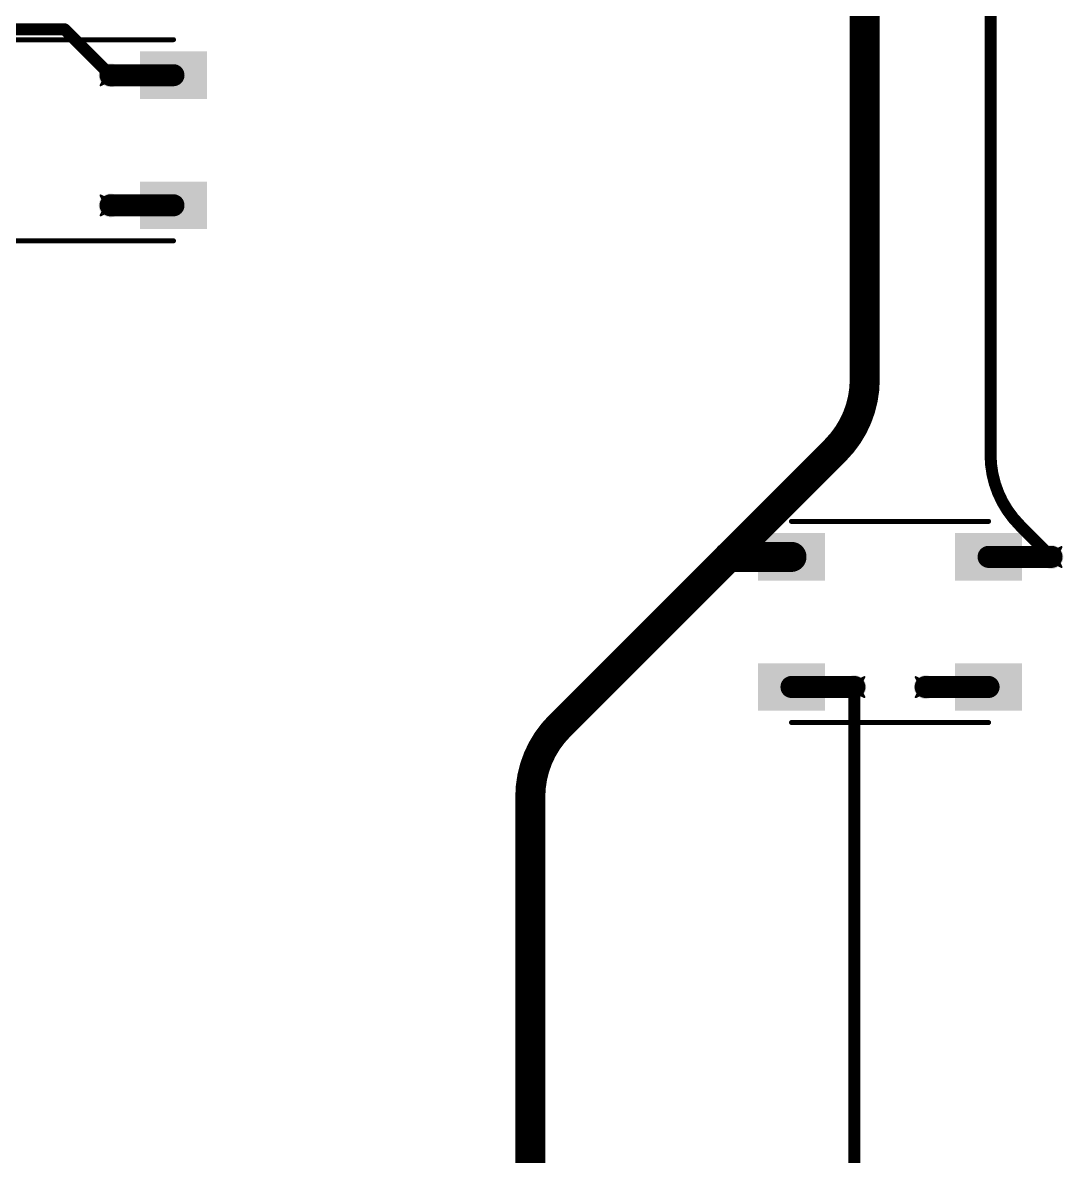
# Model space of a CAD drawing. Header units: inches. Extents: x -11 to 1110, y -7 to 455.
# Drawn here: x 450.82 to 477.22, y 183.94 to 212.69 of the extents above; entities that cross this region are included whole.
import ezdxf

# ---------------------------------------------------------------- set-up
doc = ezdxf.new("R2010")
doc.units = ezdxf.units.IN
for name, color, linetype in [('Bottom Layer', 5, 'Continuous'), ('Drill Drawing', 1, 'Continuous'), ('Top Layer', 1, 'Continuous'), ('Top Overlay', 2, 'Continuous'), ('Top Paste', 8, 'Continuous'), ('Top Solder', 216, 'Continuous'), ('Via Holes', 16, 'Continuous')]:
    doc.layers.add(name, color=color, linetype=linetype)

# ---------------------------------------------------------------- blocks, each defined once
blk = doc.blocks.new('WS2812B_B_W_164')
at = {"layer": 'Top Layer'}
for points in [[(-3.24999985, 2.15000078), (-1.75000031, 2.15000078), (-1.75000031, 1.15000278), (-3.24999985, 1.15000278)], [(3.24999985, 1.15000278), (1.75000031, 1.15000278), (1.75000031, 2.15000078), (3.24999985, 2.15000078)], [(-3.24999985, -1.15000024), (-1.75000031, -1.15000024), (-1.75000031, -2.14999824), (-3.24999985, -2.14999824)], [(1.75000031, -1.15000024), (3.24999985, -1.15000024), (3.24999985, -2.14999824), (1.75000031, -2.14999824)]]:
    blk.add_hatch(color=1, dxfattribs=at).paths.add_polyline_path(points)
at = {"layer": 'Top Paste'}
for points in [[(-3.24999985, 2.15000078), (-1.75000031, 2.15000078), (-1.75000031, 1.15000278), (-3.24999985, 1.15000278)], [(3.24999985, 1.15000278), (1.75000031, 1.15000278), (1.75000031, 2.15000078), (3.24999985, 2.15000078)], [(-3.24999985, -1.15000024), (-1.75000031, -1.15000024), (-1.75000031, -2.14999824), (-3.24999985, -2.14999824)], [(1.75000031, -1.15000024), (3.24999985, -1.15000024), (3.24999985, -2.14999824), (1.75000031, -2.14999824)]]:
    blk.add_hatch(color=8, dxfattribs=at).paths.add_polyline_path(points)
at = {"layer": 'Top Solder'}
for points in [[(-3.35159985, 2.25160078), (-1.64840031, 2.25160078), (-1.64840031, 1.04840278), (-3.35159985, 1.04840278)], [(3.35159985, 1.04840278), (1.64840031, 1.04840278), (1.64840031, 2.25160078), (3.35159985, 2.25160078)], [(-3.35159985, -1.04840024), (-1.64840031, -1.04840024), (-1.64840031, -2.25159824), (-3.35159985, -2.25159824)], [(1.64840031, -1.04840024), (3.35159985, -1.04840024), (3.35159985, -2.25159824), (1.64840031, -2.25159824)]]:
    blk.add_hatch(color=216, dxfattribs=at).paths.add_polyline_path(points)
at = {"layer": 'Top Overlay'}
for points in [[(-2.50000008, 2.55080008, 0.127, 0.127, 0), (2.50000008, 2.55080008, 0.127, 0.127, 0)], [(-3.556, 1.8034, 0.254, 0.254, 0), (-3.429, 1.6764, 0.254, 0.254, 0)], [(-3.556, 1.5494, 0.254, 0.254, 0), (-3.556, 1.8034, 0.254, 0.254, 0)], [(-3.556, 1.5494, 0.254, 0.254, 0), (-3.429, 1.6764, 0.254, 0.254, 0)], [(-2.50000008, -2.55079754, 0.127, 0.127, 0), (2.50000008, -2.55079754, 0.127, 0.127, 0)]]:
    blk.add_lwpolyline(points, format="xyseb", dxfattribs=at)
for points in [[(-2.53175008, 2.55080008, 0.0635, 0.0635, 1), (-2.46825008, 2.55080008, 0.0635, 0.0635, 1)], [(2.46825008, 2.55080008, 0.0635, 0.0635, 1), (2.53175008, 2.55080008, 0.0635, 0.0635, 1)], [(-3.619499999999999, 1.8034, 0.127, 0.127, 1), (-3.4925, 1.8034, 0.127, 0.127, 1)], [(-3.619499999999999, 1.8034, 0.127, 0.127, 1), (-3.4925, 1.8034, 0.127, 0.127, 1)], [(-3.4925, 1.6764, 0.127, 0.127, 1), (-3.3655, 1.6764, 0.127, 0.127, 1)], [(-3.4925, 1.6764, 0.127, 0.127, 1), (-3.3655, 1.6764, 0.127, 0.127, 1)], [(-3.619499999999999, 1.5494, 0.127, 0.127, 1), (-3.4925, 1.5494, 0.127, 0.127, 1)], [(-3.619499999999999, 1.5494, 0.127, 0.127, 1), (-3.4925, 1.5494, 0.127, 0.127, 1)], [(-2.53175008, -2.55079754, 0.0635, 0.0635, 1), (-2.46825008, -2.55079754, 0.0635, 0.0635, 1)], [(2.46825008, -2.55079754, 0.0635, 0.0635, 1), (2.53175008, -2.55079754, 0.0635, 0.0635, 1)]]:
    blk.add_lwpolyline(points, format="xyseb", close=True, dxfattribs=at)
blk = doc.blocks.new('WS2812B_B_W_227')
at = {"layer": 'Top Layer'}
for points in [[(-3.24999985, 2.15000078), (-1.75000031, 2.15000078), (-1.75000031, 1.15000278), (-3.24999985, 1.15000278)], [(3.24999985, 1.15000278), (1.75000031, 1.15000278), (1.75000031, 2.15000078), (3.24999985, 2.15000078)], [(-3.24999985, -1.15000024), (-1.75000031, -1.15000024), (-1.75000031, -2.14999824), (-3.24999985, -2.14999824)], [(1.75000031, -1.15000024), (3.24999985, -1.15000024), (3.24999985, -2.14999824), (1.75000031, -2.14999824)]]:
    blk.add_hatch(color=1, dxfattribs=at).paths.add_polyline_path(points)
at = {"layer": 'Top Paste'}
for points in [[(-3.24999985, 2.15000078), (-1.75000031, 2.15000078), (-1.75000031, 1.15000278), (-3.24999985, 1.15000278)], [(3.24999985, 1.15000278), (1.75000031, 1.15000278), (1.75000031, 2.15000078), (3.24999985, 2.15000078)], [(-3.24999985, -1.15000024), (-1.75000031, -1.15000024), (-1.75000031, -2.14999824), (-3.24999985, -2.14999824)], [(1.75000031, -1.15000024), (3.24999985, -1.15000024), (3.24999985, -2.14999824), (1.75000031, -2.14999824)]]:
    blk.add_hatch(color=8, dxfattribs=at).paths.add_polyline_path(points)
at = {"layer": 'Top Solder'}
for points in [[(-3.35159985, 2.25160078), (-1.64840031, 2.25160078), (-1.64840031, 1.04840278), (-3.35159985, 1.04840278)], [(3.35159985, 1.04840278), (1.64840031, 1.04840278), (1.64840031, 2.25160078), (3.35159985, 2.25160078)], [(-3.35159985, -1.04840024), (-1.64840031, -1.04840024), (-1.64840031, -2.25159824), (-3.35159985, -2.25159824)], [(1.64840031, -1.04840024), (3.35159985, -1.04840024), (3.35159985, -2.25159824), (1.64840031, -2.25159824)]]:
    blk.add_hatch(color=216, dxfattribs=at).paths.add_polyline_path(points)
at = {"layer": 'Top Overlay'}
for points in [[(-2.50000008, 2.55080008, 0.127, 0.127, 0), (2.50000008, 2.55080008, 0.127, 0.127, 0)], [(-3.556, 1.8034, 0.254, 0.254, 0), (-3.429, 1.6764, 0.254, 0.254, 0)], [(-3.556, 1.5494, 0.254, 0.254, 0), (-3.556, 1.8034, 0.254, 0.254, 0)], [(-3.556, 1.5494, 0.254, 0.254, 0), (-3.429, 1.6764, 0.254, 0.254, 0)], [(-2.50000008, -2.55079754, 0.127, 0.127, 0), (2.50000008, -2.55079754, 0.127, 0.127, 0)]]:
    blk.add_lwpolyline(points, format="xyseb", dxfattribs=at)
for points in [[(-2.53175008, 2.55080008, 0.0635, 0.0635, 1), (-2.46825008, 2.55080008, 0.0635, 0.0635, 1)], [(2.46825008, 2.55080008, 0.0635, 0.0635, 1), (2.53175008, 2.55080008, 0.0635, 0.0635, 1)], [(-3.619499999999999, 1.8034, 0.127, 0.127, 1), (-3.4925, 1.8034, 0.127, 0.127, 1)], [(-3.619499999999999, 1.8034, 0.127, 0.127, 1), (-3.4925, 1.8034, 0.127, 0.127, 1)], [(-3.4925, 1.6764, 0.127, 0.127, 1), (-3.3655, 1.6764, 0.127, 0.127, 1)], [(-3.4925, 1.6764, 0.127, 0.127, 1), (-3.3655, 1.6764, 0.127, 0.127, 1)], [(-3.619499999999999, 1.5494, 0.127, 0.127, 1), (-3.4925, 1.5494, 0.127, 0.127, 1)], [(-3.619499999999999, 1.5494, 0.127, 0.127, 1), (-3.4925, 1.5494, 0.127, 0.127, 1)], [(-2.53175008, -2.55079754, 0.0635, 0.0635, 1), (-2.46825008, -2.55079754, 0.0635, 0.0635, 1)], [(2.46825008, -2.55079754, 0.0635, 0.0635, 1), (2.53175008, -2.55079754, 0.0635, 0.0635, 1)]]:
    blk.add_lwpolyline(points, format="xyseb", close=True, dxfattribs=at)

msp = doc.modelspace()

# ---------------------------------------------------------------- hatches: boundary and pattern name
at = {"layer": 'Bottom Layer'}
h = msp.add_hatch(color=5, dxfattribs=at)
edge = h.paths.add_edge_path()
edge.add_arc((453.05276928, 211.3556098), 0.2999994, 0, 360)
h = msp.add_hatch(color=5, dxfattribs=at)
edge = h.paths.add_edge_path()
edge.add_arc((453.05276928, 208.05560878), 0.2999994, 0, 360)
h = msp.add_hatch(color=5, dxfattribs=at)
edge = h.paths.add_edge_path()
edge.add_arc((468.72836912, 199.1382098), 0.2999994, 0, 360)
h = msp.add_hatch(color=5, dxfattribs=at)
edge = h.paths.add_edge_path()
edge.add_arc((476.91963036, 199.1382098), 0.2999994, 0, 360)
h = msp.add_hatch(color=5, dxfattribs=at)
edge = h.paths.add_edge_path()
edge.add_arc((471.9196301999999, 195.83820878), 0.2999994, 0, 360)
h = msp.add_hatch(color=5, dxfattribs=at)
edge = h.paths.add_edge_path()
edge.add_arc((473.72836928, 195.83820878), 0.2999994, 0, 360)
at = {"layer": 'Top Layer'}
h = msp.add_hatch(color=1, dxfattribs=at)
edge = h.paths.add_edge_path()
edge.add_arc((453.05276928, 211.3556098), 0.2999994, 0, 360)
h = msp.add_hatch(color=1, dxfattribs=at)
edge = h.paths.add_edge_path()
edge.add_arc((453.05276928, 208.05560878), 0.2999994, 0, 360)
h = msp.add_hatch(color=1, dxfattribs=at)
edge = h.paths.add_edge_path()
edge.add_arc((468.72836912, 199.1382098), 0.2999994, 0, 360)
h = msp.add_hatch(color=1, dxfattribs=at)
edge = h.paths.add_edge_path()
edge.add_arc((476.91963036, 199.1382098), 0.2999994, 0, 360)
h = msp.add_hatch(color=1, dxfattribs=at)
edge = h.paths.add_edge_path()
edge.add_arc((471.9196301999999, 195.83820878), 0.2999994, 0, 360)
h = msp.add_hatch(color=1, dxfattribs=at)
edge = h.paths.add_edge_path()
edge.add_arc((473.72836928, 195.83820878), 0.2999994, 0, 360)
at = {"layer": 'Via Holes'}
h = msp.add_hatch(color=7, dxfattribs=at)
edge = h.paths.add_edge_path()
edge.add_arc((453.05276928, 211.3556098), 0.1499997, 0, 360)
h = msp.add_hatch(color=7, dxfattribs=at)
edge = h.paths.add_edge_path()
edge.add_arc((453.05276928, 208.05560878), 0.1499997, 0, 360)
h = msp.add_hatch(color=7, dxfattribs=at)
edge = h.paths.add_edge_path()
edge.add_arc((468.72836912, 199.1382098), 0.1499997, 0, 360)
h = msp.add_hatch(color=7, dxfattribs=at)
edge = h.paths.add_edge_path()
edge.add_arc((476.91963036, 199.1382098), 0.1499997, 0, 360)
h = msp.add_hatch(color=7, dxfattribs=at)
edge = h.paths.add_edge_path()
edge.add_arc((471.9196301999999, 195.83820878), 0.1499997, 0, 360)
h = msp.add_hatch(color=7, dxfattribs=at)
edge = h.paths.add_edge_path()
edge.add_arc((473.72836928, 195.83820878), 0.1499997, 0, 360)

# ---------------------------------------------------------------- linework, layer by layer
at = {"layer": 'Bottom Layer'}
for points in [[(472.1827691199999, 203.64471336, 0.7619999999999999, 0.7619999999999999, 0), (472.1827691199999, 216.9690098, 0.7619999999999999, 0.7619999999999999, 0)], [(475.3740302, 201.73591352, 0.3048, 0.3048, 0), (475.3740302, 213.66900878, 0.3048, 0.3048, 0)], [(419.82190356, 212.5218, 0.3048, 0.3048, 0), (451.8865790799999, 212.5218, 0.3048, 0.3048, 0)], [(451.8865790799999, 212.5218, 0.3048, 0.3048, 0), (453.05276928, 211.3556098, 0.3048, 0.3048, 0)], [(472.1827691199999, 203.64471336, 0.7619999999999999, 0.7619999999999999, -0.198912367379658), (471.4388209, 201.84866158, 0.7619999999999999, 0.7619999999999999, 0)], [(468.72836912, 199.1382098, 0.7619999999999999, 0.7619999999999999, 0), (471.4388209, 201.84866158, 0.7619999999999999, 0.7619999999999999, 0)], [(476.11797842, 199.93986174, 0.3048, 0.3048, -0.198912367379658), (475.3740302, 201.73591352, 0.3048, 0.3048, 0)], [(476.11797842, 199.93986174, 0.3048, 0.3048, 0), (476.91963036, 199.1382098, 0.3048, 0.3048, 0)], [(464.44311734, 194.85295802, 0.7619999999999999, 0.7619999999999999, 0), (468.72836912, 199.1382098, 0.7619999999999999, 0.7619999999999999, 0)], [(471.9196301999999, 181.83510496, 0.3048, 0.3048, 0), (471.9196301999999, 195.83820878, 0.3048, 0.3048, 0)], [(463.69916912, 193.05690624, 0.7619999999999999, 0.7619999999999999, -0.198912367379658), (464.44311734, 194.85295802, 0.7619999999999999, 0.7619999999999999, 0)], [(463.69916912, 181.7646098, 0.7619999999999999, 0.7619999999999999, 0), (463.69916912, 193.05690624, 0.7619999999999999, 0.7619999999999999, 0)]]:
    msp.add_lwpolyline(points, format="xyseb", dxfattribs=at)
for points in [[(451.81037908, 212.5218, 0.1524, 0.1524, 1), (451.96277908, 212.5218, 0.1524, 0.1524, 1)], [(451.81037908, 212.5218, 0.1524, 0.1524, 1), (451.96277908, 212.5218, 0.1524, 0.1524, 1)], [(452.97656928, 211.3556098, 0.1524, 0.1524, 1), (453.12896928, 211.3556098, 0.1524, 0.1524, 1)], [(471.99226912, 203.64471336, 0.3809999999999999, 0.3809999999999999, 1), (472.3732691199999, 203.64471336, 0.3809999999999999, 0.3809999999999999, 1)], [(471.99226912, 203.64471336, 0.3809999999999999, 0.3809999999999999, 1), (472.3732691199999, 203.64471336, 0.3809999999999999, 0.3809999999999999, 1)], [(471.2483209, 201.84866158, 0.3809999999999999, 0.3809999999999999, 1), (471.6293209, 201.84866158, 0.3809999999999999, 0.3809999999999999, 1)], [(471.2483209, 201.84866158, 0.3809999999999999, 0.3809999999999999, 1), (471.6293209, 201.84866158, 0.3809999999999999, 0.3809999999999999, 1)], [(475.2978302, 201.73591352, 0.1524, 0.1524, 1), (475.4502302, 201.73591352, 0.1524, 0.1524, 1)], [(475.2978302, 201.73591352, 0.1524, 0.1524, 1), (475.4502302, 201.73591352, 0.1524, 0.1524, 1)], [(476.04177842, 199.93986174, 0.1524, 0.1524, 1), (476.19417842, 199.93986174, 0.1524, 0.1524, 1)], [(476.04177842, 199.93986174, 0.1524, 0.1524, 1), (476.19417842, 199.93986174, 0.1524, 0.1524, 1)], [(468.5378691199999, 199.1382098, 0.3809999999999999, 0.3809999999999999, 1), (468.91886912, 199.1382098, 0.3809999999999999, 0.3809999999999999, 1)], [(468.5378691199999, 199.1382098, 0.3809999999999999, 0.3809999999999999, 1), (468.91886912, 199.1382098, 0.3809999999999999, 0.3809999999999999, 1)], [(476.84343036, 199.1382098, 0.1524, 0.1524, 1), (476.99583036, 199.1382098, 0.1524, 0.1524, 1)], [(471.8434301999999, 195.83820878, 0.1524, 0.1524, 1), (471.9958301999999, 195.83820878, 0.1524, 0.1524, 1)], [(464.25261734, 194.85295802, 0.3809999999999999, 0.3809999999999999, 1), (464.63361734, 194.85295802, 0.3809999999999999, 0.3809999999999999, 1)], [(464.25261734, 194.85295802, 0.3809999999999999, 0.3809999999999999, 1), (464.63361734, 194.85295802, 0.3809999999999999, 0.3809999999999999, 1)], [(463.5086691199999, 193.05690624, 0.3809999999999999, 0.3809999999999999, 1), (463.88966912, 193.05690624, 0.3809999999999999, 0.3809999999999999, 1)], [(463.5086691199999, 193.05690624, 0.3809999999999999, 0.3809999999999999, 1), (463.88966912, 193.05690624, 0.3809999999999999, 0.3809999999999999, 1)]]:
    msp.add_lwpolyline(points, format="xyseb", close=True, dxfattribs=at)
at = {"layer": 'Drill Drawing'}
for points in [[(452.79876928, 211.6096098, 0.0508, 0.0508, 0), (453.05276928, 211.4826098, 0.0508, 0.0508, 0)], [(452.79876928, 211.6096098, 0.0508, 0.0508, 0), (452.9257692799999, 211.3556098, 0.0508, 0.0508, 0)], [(453.05276928, 211.4826098, 0.0508, 0.0508, 0), (453.30676928, 211.6096098, 0.0508, 0.0508, 0)], [(453.17976928, 211.3556098, 0.0508, 0.0508, 0), (453.30676928, 211.6096098, 0.0508, 0.0508, 0)], [(452.79876928, 211.1016098, 0.0508, 0.0508, 0), (452.9257692799999, 211.3556098, 0.0508, 0.0508, 0)], [(453.17976928, 211.3556098, 0.0508, 0.0508, 0), (453.30676928, 211.1016098, 0.0508, 0.0508, 0)], [(452.79876928, 211.1016098, 0.0508, 0.0508, 0), (453.05276928, 211.2286098, 0.0508, 0.0508, 0)], [(453.05276928, 211.2286098, 0.0508, 0.0508, 0), (453.30676928, 211.1016098, 0.0508, 0.0508, 0)], [(452.79876928, 208.30960878, 0.0508, 0.0508, 0), (453.05276928, 208.18260878, 0.0508, 0.0508, 0)], [(452.79876928, 208.30960878, 0.0508, 0.0508, 0), (452.9257692799999, 208.05560878, 0.0508, 0.0508, 0)], [(453.05276928, 208.18260878, 0.0508, 0.0508, 0), (453.30676928, 208.30960878, 0.0508, 0.0508, 0)], [(453.17976928, 208.05560878, 0.0508, 0.0508, 0), (453.30676928, 208.30960878, 0.0508, 0.0508, 0)], [(452.79876928, 207.80160878, 0.0508, 0.0508, 0), (452.9257692799999, 208.05560878, 0.0508, 0.0508, 0)], [(452.79876928, 207.80160878, 0.0508, 0.0508, 0), (453.05276928, 207.92860878, 0.0508, 0.0508, 0)], [(453.05276928, 207.92860878, 0.0508, 0.0508, 0), (453.30676928, 207.80160878, 0.0508, 0.0508, 0)], [(453.17976928, 208.05560878, 0.0508, 0.0508, 0), (453.30676928, 207.80160878, 0.0508, 0.0508, 0)], [(468.47436912, 199.3922098, 0.0508, 0.0508, 0), (468.72836912, 199.2652098, 0.0508, 0.0508, 0)], [(468.47436912, 199.3922098, 0.0508, 0.0508, 0), (468.60136912, 199.1382098, 0.0508, 0.0508, 0)], [(468.72836912, 199.2652098, 0.0508, 0.0508, 0), (468.98236912, 199.3922098, 0.0508, 0.0508, 0)], [(468.85536912, 199.1382098, 0.0508, 0.0508, 0), (468.98236912, 199.3922098, 0.0508, 0.0508, 0)], [(476.66563036, 199.3922098, 0.0508, 0.0508, 0), (476.91963036, 199.2652098, 0.0508, 0.0508, 0)], [(476.66563036, 199.3922098, 0.0508, 0.0508, 0), (476.7926303599999, 199.1382098, 0.0508, 0.0508, 0)], [(476.91963036, 199.2652098, 0.0508, 0.0508, 0), (477.1736303599999, 199.3922098, 0.0508, 0.0508, 0)], [(477.04663036, 199.1382098, 0.0508, 0.0508, 0), (477.1736303599999, 199.3922098, 0.0508, 0.0508, 0)], [(468.47436912, 198.8842098, 0.0508, 0.0508, 0), (468.60136912, 199.1382098, 0.0508, 0.0508, 0)], [(468.47436912, 198.8842098, 0.0508, 0.0508, 0), (468.72836912, 199.0112098, 0.0508, 0.0508, 0)], [(468.72836912, 199.0112098, 0.0508, 0.0508, 0), (468.98236912, 198.8842098, 0.0508, 0.0508, 0)], [(468.85536912, 199.1382098, 0.0508, 0.0508, 0), (468.98236912, 198.8842098, 0.0508, 0.0508, 0)], [(476.66563036, 198.8842098, 0.0508, 0.0508, 0), (476.7926303599999, 199.1382098, 0.0508, 0.0508, 0)], [(476.66563036, 198.8842098, 0.0508, 0.0508, 0), (476.91963036, 199.0112098, 0.0508, 0.0508, 0)], [(476.91963036, 199.0112098, 0.0508, 0.0508, 0), (477.1736303599999, 198.8842098, 0.0508, 0.0508, 0)], [(477.04663036, 199.1382098, 0.0508, 0.0508, 0), (477.1736303599999, 198.8842098, 0.0508, 0.0508, 0)], [(471.6656302, 196.09220878, 0.0508, 0.0508, 0), (471.9196301999999, 195.96520878, 0.0508, 0.0508, 0)], [(471.6656302, 196.09220878, 0.0508, 0.0508, 0), (471.7926302, 195.83820878, 0.0508, 0.0508, 0)], [(471.9196301999999, 195.96520878, 0.0508, 0.0508, 0), (472.1736302, 196.09220878, 0.0508, 0.0508, 0)], [(472.0466302, 195.83820878, 0.0508, 0.0508, 0), (472.1736302, 196.09220878, 0.0508, 0.0508, 0)], [(473.47436928, 196.09220878, 0.0508, 0.0508, 0), (473.72836928, 195.96520878, 0.0508, 0.0508, 0)], [(473.47436928, 196.09220878, 0.0508, 0.0508, 0), (473.60136928, 195.83820878, 0.0508, 0.0508, 0)], [(473.72836928, 195.96520878, 0.0508, 0.0508, 0), (473.9823692799999, 196.09220878, 0.0508, 0.0508, 0)], [(473.85536928, 195.83820878, 0.0508, 0.0508, 0), (473.9823692799999, 196.09220878, 0.0508, 0.0508, 0)], [(471.6656302, 195.58420878, 0.0508, 0.0508, 0), (471.7926302, 195.83820878, 0.0508, 0.0508, 0)], [(472.0466302, 195.83820878, 0.0508, 0.0508, 0), (472.1736302, 195.58420878, 0.0508, 0.0508, 0)], [(473.47436928, 195.58420878, 0.0508, 0.0508, 0), (473.60136928, 195.83820878, 0.0508, 0.0508, 0)], [(473.85536928, 195.83820878, 0.0508, 0.0508, 0), (473.9823692799999, 195.58420878, 0.0508, 0.0508, 0)], [(471.6656302, 195.58420878, 0.0508, 0.0508, 0), (471.9196301999999, 195.71120878, 0.0508, 0.0508, 0)], [(471.9196301999999, 195.71120878, 0.0508, 0.0508, 0), (472.1736302, 195.58420878, 0.0508, 0.0508, 0)], [(473.47436928, 195.58420878, 0.0508, 0.0508, 0), (473.72836928, 195.71120878, 0.0508, 0.0508, 0)], [(473.72836928, 195.71120878, 0.0508, 0.0508, 0), (473.9823692799999, 195.58420878, 0.0508, 0.0508, 0)]]:
    msp.add_lwpolyline(points, format="xyseb", dxfattribs=at)
for points in [[(452.78606928, 211.6096098, 0.0254, 0.0254, 1), (452.8114692799999, 211.6096098, 0.0254, 0.0254, 1)], [(452.78606928, 211.6096098, 0.0254, 0.0254, 1), (452.8114692799999, 211.6096098, 0.0254, 0.0254, 1)], [(453.29406928, 211.6096098, 0.0254, 0.0254, 1), (453.3194692799999, 211.6096098, 0.0254, 0.0254, 1)], [(453.29406928, 211.6096098, 0.0254, 0.0254, 1), (453.3194692799999, 211.6096098, 0.0254, 0.0254, 1)], [(452.91306928, 211.3556098, 0.0254, 0.0254, 1), (452.93846928, 211.3556098, 0.0254, 0.0254, 1)], [(452.91306928, 211.3556098, 0.0254, 0.0254, 1), (452.93846928, 211.3556098, 0.0254, 0.0254, 1)], [(453.04006928, 211.4826098, 0.0254, 0.0254, 1), (453.06546928, 211.4826098, 0.0254, 0.0254, 1)], [(453.04006928, 211.4826098, 0.0254, 0.0254, 1), (453.06546928, 211.4826098, 0.0254, 0.0254, 1)], [(453.16706928, 211.3556098, 0.0254, 0.0254, 1), (453.19246928, 211.3556098, 0.0254, 0.0254, 1)], [(453.16706928, 211.3556098, 0.0254, 0.0254, 1), (453.19246928, 211.3556098, 0.0254, 0.0254, 1)], [(452.78606928, 211.1016098, 0.0254, 0.0254, 1), (452.8114692799999, 211.1016098, 0.0254, 0.0254, 1)], [(452.78606928, 211.1016098, 0.0254, 0.0254, 1), (452.8114692799999, 211.1016098, 0.0254, 0.0254, 1)], [(453.04006928, 211.2286098, 0.0254, 0.0254, 1), (453.06546928, 211.2286098, 0.0254, 0.0254, 1)], [(453.04006928, 211.2286098, 0.0254, 0.0254, 1), (453.06546928, 211.2286098, 0.0254, 0.0254, 1)], [(453.29406928, 211.1016098, 0.0254, 0.0254, 1), (453.3194692799999, 211.1016098, 0.0254, 0.0254, 1)], [(453.29406928, 211.1016098, 0.0254, 0.0254, 1), (453.3194692799999, 211.1016098, 0.0254, 0.0254, 1)], [(452.78606928, 208.30960878, 0.0254, 0.0254, 1), (452.8114692799999, 208.30960878, 0.0254, 0.0254, 1)], [(452.78606928, 208.30960878, 0.0254, 0.0254, 1), (452.8114692799999, 208.30960878, 0.0254, 0.0254, 1)], [(453.04006928, 208.18260878, 0.0254, 0.0254, 1), (453.06546928, 208.18260878, 0.0254, 0.0254, 1)], [(453.04006928, 208.18260878, 0.0254, 0.0254, 1), (453.06546928, 208.18260878, 0.0254, 0.0254, 1)], [(453.29406928, 208.30960878, 0.0254, 0.0254, 1), (453.3194692799999, 208.30960878, 0.0254, 0.0254, 1)], [(453.29406928, 208.30960878, 0.0254, 0.0254, 1), (453.3194692799999, 208.30960878, 0.0254, 0.0254, 1)], [(452.91306928, 208.05560878, 0.0254, 0.0254, 1), (452.93846928, 208.05560878, 0.0254, 0.0254, 1)], [(452.91306928, 208.05560878, 0.0254, 0.0254, 1), (452.93846928, 208.05560878, 0.0254, 0.0254, 1)], [(453.04006928, 207.92860878, 0.0254, 0.0254, 1), (453.06546928, 207.92860878, 0.0254, 0.0254, 1)], [(453.04006928, 207.92860878, 0.0254, 0.0254, 1), (453.06546928, 207.92860878, 0.0254, 0.0254, 1)], [(453.16706928, 208.05560878, 0.0254, 0.0254, 1), (453.19246928, 208.05560878, 0.0254, 0.0254, 1)], [(453.16706928, 208.05560878, 0.0254, 0.0254, 1), (453.19246928, 208.05560878, 0.0254, 0.0254, 1)], [(452.78606928, 207.80160878, 0.0254, 0.0254, 1), (452.8114692799999, 207.80160878, 0.0254, 0.0254, 1)], [(452.78606928, 207.80160878, 0.0254, 0.0254, 1), (452.8114692799999, 207.80160878, 0.0254, 0.0254, 1)], [(453.29406928, 207.80160878, 0.0254, 0.0254, 1), (453.3194692799999, 207.80160878, 0.0254, 0.0254, 1)], [(453.29406928, 207.80160878, 0.0254, 0.0254, 1), (453.3194692799999, 207.80160878, 0.0254, 0.0254, 1)], [(468.46166912, 199.3922098, 0.0254, 0.0254, 1), (468.48706912, 199.3922098, 0.0254, 0.0254, 1)], [(468.46166912, 199.3922098, 0.0254, 0.0254, 1), (468.48706912, 199.3922098, 0.0254, 0.0254, 1)], [(468.71566912, 199.2652098, 0.0254, 0.0254, 1), (468.74106912, 199.2652098, 0.0254, 0.0254, 1)], [(468.71566912, 199.2652098, 0.0254, 0.0254, 1), (468.74106912, 199.2652098, 0.0254, 0.0254, 1)], [(468.9696691199999, 199.3922098, 0.0254, 0.0254, 1), (468.99506912, 199.3922098, 0.0254, 0.0254, 1)], [(468.9696691199999, 199.3922098, 0.0254, 0.0254, 1), (468.99506912, 199.3922098, 0.0254, 0.0254, 1)], [(476.65293036, 199.3922098, 0.0254, 0.0254, 1), (476.6783303599999, 199.3922098, 0.0254, 0.0254, 1)], [(476.65293036, 199.3922098, 0.0254, 0.0254, 1), (476.6783303599999, 199.3922098, 0.0254, 0.0254, 1)], [(476.9069303599999, 199.2652098, 0.0254, 0.0254, 1), (476.93233036, 199.2652098, 0.0254, 0.0254, 1)], [(476.9069303599999, 199.2652098, 0.0254, 0.0254, 1), (476.93233036, 199.2652098, 0.0254, 0.0254, 1)], [(477.16093036, 199.3922098, 0.0254, 0.0254, 1), (477.18633036, 199.3922098, 0.0254, 0.0254, 1)], [(477.16093036, 199.3922098, 0.0254, 0.0254, 1), (477.18633036, 199.3922098, 0.0254, 0.0254, 1)], [(468.58866912, 199.1382098, 0.0254, 0.0254, 1), (468.61406912, 199.1382098, 0.0254, 0.0254, 1)], [(468.58866912, 199.1382098, 0.0254, 0.0254, 1), (468.61406912, 199.1382098, 0.0254, 0.0254, 1)], [(468.71566912, 199.0112098, 0.0254, 0.0254, 1), (468.74106912, 199.0112098, 0.0254, 0.0254, 1)], [(468.71566912, 199.0112098, 0.0254, 0.0254, 1), (468.74106912, 199.0112098, 0.0254, 0.0254, 1)], [(468.84266912, 199.1382098, 0.0254, 0.0254, 1), (468.86806912, 199.1382098, 0.0254, 0.0254, 1)], [(468.84266912, 199.1382098, 0.0254, 0.0254, 1), (468.86806912, 199.1382098, 0.0254, 0.0254, 1)], [(476.77993036, 199.1382098, 0.0254, 0.0254, 1), (476.80533036, 199.1382098, 0.0254, 0.0254, 1)], [(476.77993036, 199.1382098, 0.0254, 0.0254, 1), (476.80533036, 199.1382098, 0.0254, 0.0254, 1)], [(476.9069303599999, 199.0112098, 0.0254, 0.0254, 1), (476.93233036, 199.0112098, 0.0254, 0.0254, 1)], [(476.9069303599999, 199.0112098, 0.0254, 0.0254, 1), (476.93233036, 199.0112098, 0.0254, 0.0254, 1)], [(477.03393036, 199.1382098, 0.0254, 0.0254, 1), (477.0593303599999, 199.1382098, 0.0254, 0.0254, 1)], [(477.03393036, 199.1382098, 0.0254, 0.0254, 1), (477.0593303599999, 199.1382098, 0.0254, 0.0254, 1)], [(468.46166912, 198.8842098, 0.0254, 0.0254, 1), (468.48706912, 198.8842098, 0.0254, 0.0254, 1)], [(468.46166912, 198.8842098, 0.0254, 0.0254, 1), (468.48706912, 198.8842098, 0.0254, 0.0254, 1)], [(468.9696691199999, 198.8842098, 0.0254, 0.0254, 1), (468.99506912, 198.8842098, 0.0254, 0.0254, 1)], [(468.9696691199999, 198.8842098, 0.0254, 0.0254, 1), (468.99506912, 198.8842098, 0.0254, 0.0254, 1)], [(476.65293036, 198.8842098, 0.0254, 0.0254, 1), (476.6783303599999, 198.8842098, 0.0254, 0.0254, 1)], [(476.65293036, 198.8842098, 0.0254, 0.0254, 1), (476.6783303599999, 198.8842098, 0.0254, 0.0254, 1)], [(477.16093036, 198.8842098, 0.0254, 0.0254, 1), (477.18633036, 198.8842098, 0.0254, 0.0254, 1)], [(477.16093036, 198.8842098, 0.0254, 0.0254, 1), (477.18633036, 198.8842098, 0.0254, 0.0254, 1)], [(471.6529302, 196.09220878, 0.0254, 0.0254, 1), (471.6783301999999, 196.09220878, 0.0254, 0.0254, 1)], [(471.6529302, 196.09220878, 0.0254, 0.0254, 1), (471.6783301999999, 196.09220878, 0.0254, 0.0254, 1)], [(472.1609302, 196.09220878, 0.0254, 0.0254, 1), (472.1863301999999, 196.09220878, 0.0254, 0.0254, 1)], [(472.1609302, 196.09220878, 0.0254, 0.0254, 1), (472.1863301999999, 196.09220878, 0.0254, 0.0254, 1)], [(473.46166928, 196.09220878, 0.0254, 0.0254, 1), (473.48706928, 196.09220878, 0.0254, 0.0254, 1)], [(473.46166928, 196.09220878, 0.0254, 0.0254, 1), (473.48706928, 196.09220878, 0.0254, 0.0254, 1)], [(473.96966928, 196.09220878, 0.0254, 0.0254, 1), (473.9950692799999, 196.09220878, 0.0254, 0.0254, 1)], [(473.96966928, 196.09220878, 0.0254, 0.0254, 1), (473.9950692799999, 196.09220878, 0.0254, 0.0254, 1)], [(471.7799302, 195.83820878, 0.0254, 0.0254, 1), (471.8053302, 195.83820878, 0.0254, 0.0254, 1)], [(471.7799302, 195.83820878, 0.0254, 0.0254, 1), (471.8053302, 195.83820878, 0.0254, 0.0254, 1)], [(471.9069302, 195.96520878, 0.0254, 0.0254, 1), (471.9323302, 195.96520878, 0.0254, 0.0254, 1)], [(471.9069302, 195.96520878, 0.0254, 0.0254, 1), (471.9323302, 195.96520878, 0.0254, 0.0254, 1)], [(472.0339301999999, 195.83820878, 0.0254, 0.0254, 1), (472.0593302, 195.83820878, 0.0254, 0.0254, 1)], [(472.0339301999999, 195.83820878, 0.0254, 0.0254, 1), (472.0593302, 195.83820878, 0.0254, 0.0254, 1)], [(473.58866928, 195.83820878, 0.0254, 0.0254, 1), (473.61406928, 195.83820878, 0.0254, 0.0254, 1)], [(473.58866928, 195.83820878, 0.0254, 0.0254, 1), (473.61406928, 195.83820878, 0.0254, 0.0254, 1)], [(473.7156692799999, 195.96520878, 0.0254, 0.0254, 1), (473.74106928, 195.96520878, 0.0254, 0.0254, 1)], [(473.7156692799999, 195.96520878, 0.0254, 0.0254, 1), (473.74106928, 195.96520878, 0.0254, 0.0254, 1)], [(473.8426692799999, 195.83820878, 0.0254, 0.0254, 1), (473.86806928, 195.83820878, 0.0254, 0.0254, 1)], [(473.8426692799999, 195.83820878, 0.0254, 0.0254, 1), (473.86806928, 195.83820878, 0.0254, 0.0254, 1)], [(471.6529302, 195.58420878, 0.0254, 0.0254, 1), (471.6783301999999, 195.58420878, 0.0254, 0.0254, 1)], [(471.6529302, 195.58420878, 0.0254, 0.0254, 1), (471.6783301999999, 195.58420878, 0.0254, 0.0254, 1)], [(471.9069302, 195.71120878, 0.0254, 0.0254, 1), (471.9323302, 195.71120878, 0.0254, 0.0254, 1)], [(471.9069302, 195.71120878, 0.0254, 0.0254, 1), (471.9323302, 195.71120878, 0.0254, 0.0254, 1)], [(472.1609302, 195.58420878, 0.0254, 0.0254, 1), (472.1863301999999, 195.58420878, 0.0254, 0.0254, 1)], [(472.1609302, 195.58420878, 0.0254, 0.0254, 1), (472.1863301999999, 195.58420878, 0.0254, 0.0254, 1)], [(473.46166928, 195.58420878, 0.0254, 0.0254, 1), (473.48706928, 195.58420878, 0.0254, 0.0254, 1)], [(473.46166928, 195.58420878, 0.0254, 0.0254, 1), (473.48706928, 195.58420878, 0.0254, 0.0254, 1)], [(473.7156692799999, 195.71120878, 0.0254, 0.0254, 1), (473.74106928, 195.71120878, 0.0254, 0.0254, 1)], [(473.7156692799999, 195.71120878, 0.0254, 0.0254, 1), (473.74106928, 195.71120878, 0.0254, 0.0254, 1)], [(473.96966928, 195.58420878, 0.0254, 0.0254, 1), (473.9950692799999, 195.58420878, 0.0254, 0.0254, 1)], [(473.96966928, 195.58420878, 0.0254, 0.0254, 1), (473.9950692799999, 195.58420878, 0.0254, 0.0254, 1)]]:
    msp.add_lwpolyline(points, format="xyseb", close=True, dxfattribs=at)
at = {"layer": 'Top Layer'}
for points in [[(453.05276928, 211.3590007, 0.5588, 0.5588, 0), (454.64839982, 211.3590007, 0.5588, 0.5588, 0)], [(453.05276928, 208.05899968, 0.5588, 0.5588, 0), (454.64839982, 208.05899968, 0.5588, 0.5588, 0)], [(468.72836912, 199.1416007, 0.7619999999999999, 0.7619999999999999, 0), (470.32399966, 199.1416007, 0.7619999999999999, 0.7619999999999999, 0)], [(475.32399982, 199.1416007, 0.5588, 0.5588, 0), (476.91963036, 199.1416007, 0.5588, 0.5588, 0)], [(470.32399966, 195.84159968, 0.5588, 0.5588, 0), (471.9196301999999, 195.84159968, 0.5588, 0.5588, 0)], [(473.72836928, 195.84159968, 0.5588, 0.5588, 0), (475.32399982, 195.84159968, 0.5588, 0.5588, 0)]]:
    msp.add_lwpolyline(points, format="xyseb", dxfattribs=at)
for points in [[(452.91306928, 211.3590007, 0.2794, 0.2794, 1), (453.19246928, 211.3590007, 0.2794, 0.2794, 1)], [(454.5086998199999, 211.3590007, 0.2794, 0.2794, 1), (454.78809982, 211.3590007, 0.2794, 0.2794, 1)], [(452.91306928, 208.05899968, 0.2794, 0.2794, 1), (453.19246928, 208.05899968, 0.2794, 0.2794, 1)], [(454.5086998199999, 208.05899968, 0.2794, 0.2794, 1), (454.78809982, 208.05899968, 0.2794, 0.2794, 1)], [(468.5378691199999, 199.1416007, 0.3809999999999999, 0.3809999999999999, 1), (468.91886912, 199.1416007, 0.3809999999999999, 0.3809999999999999, 1)], [(470.1334996599999, 199.1416007, 0.3809999999999999, 0.3809999999999999, 1), (470.51449966, 199.1416007, 0.3809999999999999, 0.3809999999999999, 1)], [(475.18429982, 199.1416007, 0.2794, 0.2794, 1), (475.4636998199999, 199.1416007, 0.2794, 0.2794, 1)], [(476.77993036, 199.1416007, 0.2794, 0.2794, 1), (477.0593303599999, 199.1416007, 0.2794, 0.2794, 1)], [(470.18429966, 195.84159968, 0.2794, 0.2794, 1), (470.46369966, 195.84159968, 0.2794, 0.2794, 1)], [(471.7799302, 195.84159968, 0.2794, 0.2794, 1), (472.0593302, 195.84159968, 0.2794, 0.2794, 1)], [(473.58866928, 195.84159968, 0.2794, 0.2794, 1), (473.86806928, 195.84159968, 0.2794, 0.2794, 1)], [(475.18429982, 195.84159968, 0.2794, 0.2794, 1), (475.4636998199999, 195.84159968, 0.2794, 0.2794, 1)]]:
    msp.add_lwpolyline(points, format="xyseb", close=True, dxfattribs=at)

# ---------------------------------------------------------------- block references
for name, p in [('WS2812B_B_W_164', (452.14839974, 209.70899892)), ('WS2812B_B_W_227', (472.82399974, 197.49159892))]:
    msp.add_blockref(name, p)

doc.saveas('drawing.dxf')
